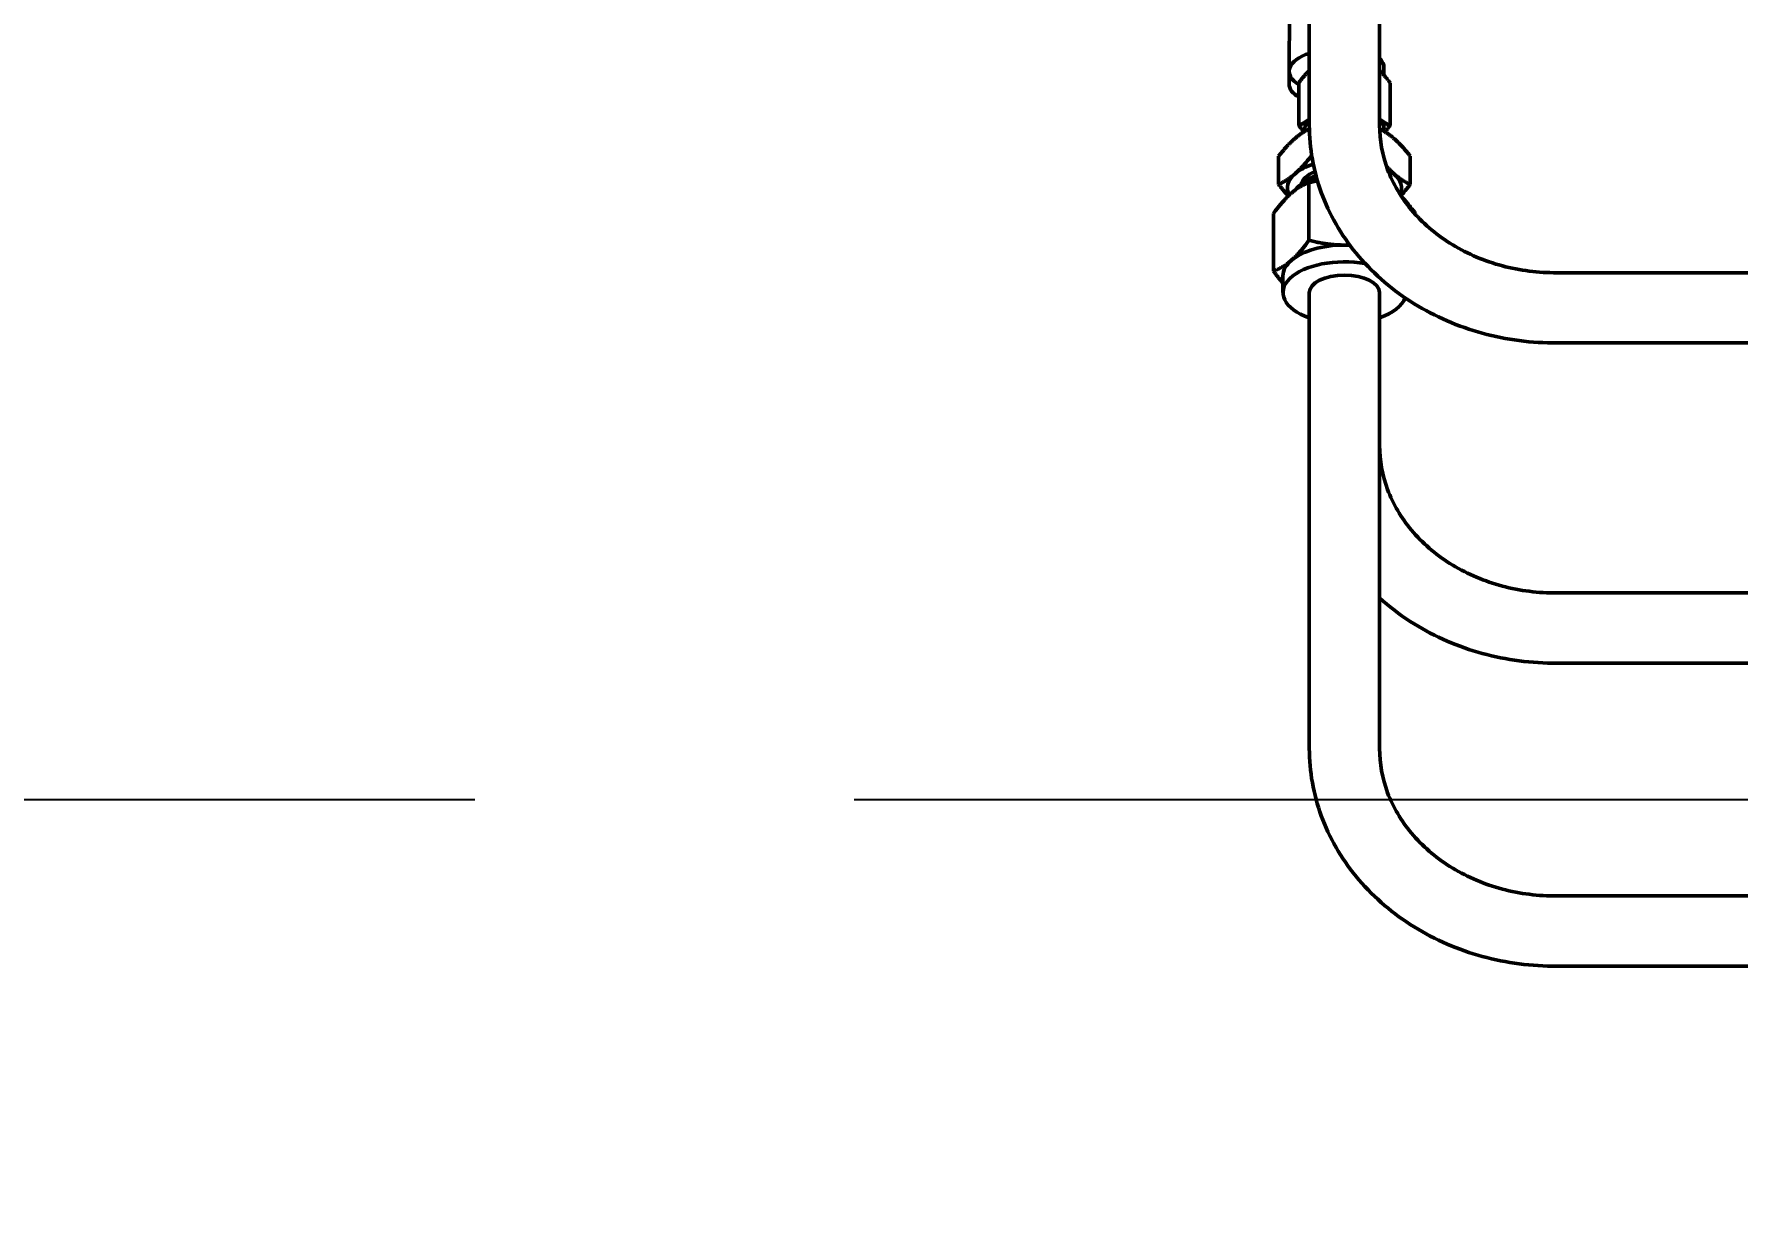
# Model space of a CAD drawing. Header units: inches. Extents: x 11 to 1621, y 11 to 1332.
# Drawn here: x 760.75 to 772.88, y 288.51 to 296.9 of the extents above; entities that cross this region are included whole.
import ezdxf

# ---------------------------------------------------------------- set-up
doc = ezdxf.new("R2010")
doc.units = ezdxf.units.IN
doc.header["$LTSCALE"] = 48
doc.header["$MEASUREMENT"] = 0
doc.linetypes.add('CHAIN', pattern=[0.7087, 0.4724, -0.0591, 0.1181, -0.0591])
doc.linetypes.add('DOUBLE_DASH_CHAIN', pattern=[1.2403, 0.6614, -0.0827, 0.1654, -0.0827, 0.1654, -0.0827])
for name, color, linetype, lineweight in [('Dimension (ANSI)', 7, 'Continuous', 25), ('Visible (ANSI)', 7, 'Continuous', 50), ('Work Plane (ANSI)', 7, 'DOUBLE_DASH_CHAIN', 25)]:
    doc.layers.add(name, color=color, linetype=linetype, lineweight=lineweight)
doc.styles.add('Dimension Text', font='tahoma.ttf')
doc.dimstyles.new('ELC FT', dxfattribs={"dimscale": 48, "dimtxt": 0.12, "dimasz": 0.098425, "dimexe": 0.05, "dimexo": 0.1, "dimgap": 0.031496, "dimtad": 1, "dimdec": 5, "dimzin": 3, "dimdsep": 46, "dimlunit": 4, "dimtxsty": 'Dimension Text', "dimcen": 0.09, "dimdle": 0.5, "dimclrd": 5, "dimclre": 5, "dimclrt": 256, "dimadec": 1, "dimazin": 3, "dimtfac": 0.833333, "dimtofl": 0, "dimtmove": 0, "dimatfit": 3, "dimfxl": 0, "dimfrac": 2, "dimtolj": 1, "dimtzin": 0, "dimlwd": 25, "dimlwe": 25, "dimarcsym": 0})

# ---------------------------------------------------------------- blocks, each defined once
blk = doc.blocks.new('*D15')
at = {"layer": 'Defpoints', "color": 0, "linetype": 'Continuous', "transparency": 16777216}
for p in [(804.877, 319.63), (264.502, 280.771), (804.877, 187.693)]:
    blk.add_point(p, dxfattribs=at)
at = {"layer": 'Dimension (ANSI)', "color": 5, "linetype": 'Continuous', "lineweight": 25, "transparency": 16777216}
for p, q in [((804.877, 314.83), (804.877, 185.293)), ((264.502, 275.971), (264.502, 185.293)), ((269.227, 187.693), (800.153, 187.693))]:
    blk.add_line(p, q, dxfattribs=at)
at = {"layer": 'Dimension (ANSI)', "color": 5, "linetype": 'Continuous', "transparency": 16777216}
for points in [[(269.227, 188.48), (269.227, 186.905), (264.502, 187.693)], [(800.153, 188.48), (800.153, 186.905), (804.877, 187.693)]]:
    blk.add_solid(points, dxfattribs=at)
at = {"layer": 'Dimension (ANSI)', "linetype": 'Continuous', "lineweight": 25, "transparency": 16777216, "insert": (534.752, 192.841), "char_height": 5.76, "attachment_point": 5, "style": 'Dimension Text'}
blk.add_mtext('\\A1;45\'-0 3/8"', dxfattribs=at)
blk = doc.blocks.new('*D25')
at = {"layer": 'Defpoints', "color": 0, "linetype": 'Continuous', "transparency": 16777216}
for p in [(804.877, 319.63), (744.252, 285.943), (804.877, 225.928)]:
    blk.add_point(p, dxfattribs=at)
at = {"layer": 'Dimension (ANSI)', "color": 5, "linetype": 'Continuous', "lineweight": 25, "transparency": 16777216}
for p, q in [((804.877, 314.83), (804.877, 223.528)), ((744.252, 281.143), (744.252, 223.528)), ((748.977, 225.928), (800.153, 225.928))]:
    blk.add_line(p, q, dxfattribs=at)
at = {"layer": 'Dimension (ANSI)', "color": 5, "linetype": 'Continuous', "transparency": 16777216}
for points in [[(748.977, 226.715), (748.977, 225.141), (744.252, 225.928)], [(800.153, 226.715), (800.153, 225.141), (804.877, 225.928)]]:
    blk.add_solid(points, dxfattribs=at)
at = {"layer": 'Dimension (ANSI)', "linetype": 'Continuous', "lineweight": 25, "transparency": 16777216, "insert": (774.565, 231.076), "char_height": 5.76, "attachment_point": 5, "style": 'Dimension Text'}
blk.add_mtext('\\A1;5\'-0 5/8"', dxfattribs=at)
blk = doc.blocks.new('*D53')
at = {"layer": 'Defpoints', "color": 0, "linetype": 'Continuous', "transparency": 16777216}
for p in [(736.222, 294.451), (744.252, 285.943), (736.222, 252.858)]:
    blk.add_point(p, dxfattribs=at)
at = {"layer": 'Dimension (ANSI)', "color": 5, "linetype": 'Continuous', "lineweight": 25, "transparency": 16777216}
for p, q in [((736.222, 289.651), (736.222, 250.458)), ((744.252, 281.143), (744.252, 250.458)), ((731.498, 252.858), (726.774, 252.858)), ((748.977, 252.858), (781.981, 252.858))]:
    blk.add_line(p, q, dxfattribs=at)
at = {"layer": 'Dimension (ANSI)', "color": 5, "linetype": 'Continuous', "transparency": 16777216}
for points in [[(731.498, 253.646), (731.498, 252.071), (736.222, 252.858)], [(748.977, 253.646), (748.977, 252.071), (744.252, 252.858)]]:
    blk.add_solid(points, dxfattribs=at)
at = {"layer": 'Dimension (ANSI)', "linetype": 'Continuous', "lineweight": 25, "transparency": 16777216, "insert": (767.841, 258.006), "char_height": 5.76, "attachment_point": 5, "style": 'Dimension Text'}
blk.add_mtext('\\A1;8 1/32"', dxfattribs=at)

msp = doc.modelspace()

# ---------------------------------------------------------------- linework, layer by layer
at = {"layer": 'Visible (ANSI)'}
for p, q in [((769.832429, 299.498263), (769.832429, 296.250667)), ((770.332429, 299.498263), (770.332429, 296.250667)), ((769.68883, 296.636713), (769.68883, 296.640123)), ((770.363929, 296.662439), (770.363929, 296.608275)), ((769.68883, 296.545532), (769.68883, 296.548941)), ((769.75767, 296.251181), (769.75767, 296.554082)), ((770.407189, 296.251181), (770.407189, 296.554082)), ((769.613332, 295.830454), (769.613332, 296.030841)), ((769.847881, 296.033579), (769.847881, 296.044994)), ((770.551526, 295.830454), (770.551526, 296.030841)), ((769.824865, 295.866691), (769.776243, 295.83231)), ((769.829838, 295.842759), (769.829838, 295.432394)), ((769.577248, 295.624009), (769.577248, 295.213644)), ((770.587611, 295.624009), (770.587611, 295.616622)), ((769.644929, 295.060292), (769.644929, 295.179803)), ((771.582429, 295.201629), (775.332429, 295.201629)), ((769.832429, 295.060292), (769.832429, 291.812697)), ((770.332429, 295.060292), (770.332429, 291.812697)), ((771.582429, 294.701629), (775.332429, 294.701629)), ((771.582429, 292.921462), (775.332429, 292.921462)), ((771.582429, 292.421462), (775.332429, 292.421462)), ((771.582429, 290.763659), (775.332429, 290.763659)), ((771.582429, 290.263659), (775.332429, 290.263659))]:
    msp.add_line(p, q, dxfattribs=at)
for centre, major_axis, start_param, end_param in [((769.98383, 296.636713), (-0.295, 0), 5.251325271, 6.980381451), ((770.082429, 296.575836), (-0.2815, 0), 5.805582762, 5.817811313), ((770.082429, 296.662439), (0.2815, 0), 0, 0.477602546), ((770.082429, 296.575836), (-0.2815, 0), 3.606966647, 3.619195199), ((769.98383, 296.545532), (-0.295, 0), 0, 0.697196144), ((770.082429, 296.229426), (-0.28125, 0), 5.807303058, 6.416272524), ((770.082429, 296.229426), (0.28125, 0), 6.15009809, 6.759067557), ((770.082429, 295.805074), (-0.40625, 0), 5.759586532, 6.536111646), ((770.082429, 295.805074), (-0.40625, 0), 5.291018833, 5.759586532), ((770.082429, 295.805074), (-0.31545, 0), 5.442568249, 6.137290721), ((770.082429, 295.775629), (0.31545, 0), 2.272618472, 2.526112945), ((770.082429, 295.805074), (-0.40625, 0), 3.665191429, 3.855236496), ((770.082429, 295.805074), (0.40625, 0), 6.058236677, 6.806784083), ((770.082429, 295.724057), (-0.375, 0), 5.275018471, 5.929240189), ((770.082429, 295.060292), (-0.4375, 0), 4.366735655, 7.245736055), ((770.082429, 295.179803), (-0.4375, 0), 5.759586532, 6.283185307), ((770.082429, 295.179803), (-0.4375, 0), 4.71238898, 5.759586532), ((770.082429, 295.179803), (-0.4375, 0), 4.62403882, 4.71238898), ((770.082429, 295.060292), (-0.25, 0), 3.141592654, 6.283185307), ((770.082429, 295.060292), (0.4375, 0), 5.320634559, 6.113992377)]:
    msp.add_ellipse(centre, major_axis=major_axis, ratio=0.5, start_param=start_param, end_param=end_param, dxfattribs=at)
for points, knots in [([(769.68883, 296.640123), (769.68883, 297.095556), (769.704415, 297.535632), (769.674806, 298.243654), (769.651646, 298.515382), (769.592272, 298.969365), (769.56152, 299.155399), (769.47917, 299.559717), (769.424364, 299.77197), (769.302709, 300.149292), (769.236996, 300.318465), (769.034133, 300.767937), (768.88098, 301.033077), (768.648311, 301.382301), (768.59178, 301.463874), (768.53292, 301.546293)], [0, 0, 0, 0, 3.94523031, 3.94523031, 6.379647941, 6.379647941, 8.133476939, 8.133476939, 10.355058788, 10.355058788, 12.409029034, 12.409029034, 16.05484551, 16.05484551, 17.161966388, 17.161966388, 17.161966388, 17.161966388]), ([(769.832429, 296.250667), (769.832429, 296.08846), (769.861458, 295.926336), (769.974245, 295.617686), (770.058536, 295.471449), (770.273276, 295.209084), (770.404226, 295.09335), (770.698049, 294.903889), (770.86089, 294.830134), (771.203182, 294.729968), (771.382611, 294.703552), (771.569044, 294.701663), (771.575737, 294.701629), (771.582429, 294.701629)], [4.71238898, 4.71238898, 4.71238898, 4.71238898, 5.018880726, 5.018880726, 5.329010629, 5.329010629, 5.643169894, 5.643169894, 5.95732916, 5.95732916, 6.271488425, 6.271488425, 6.283185307, 6.283185307, 6.283185307, 6.283185307]), ([(770.332429, 296.250667), (770.332429, 296.144863), (770.351664, 296.039008), (770.428161, 295.835115), (770.485524, 295.737078), (770.635336, 295.558504), (770.727814, 295.478066), (770.939082, 295.345135), (771.057592, 295.29249), (771.307616, 295.221509), (771.438863, 295.202749), (771.574384, 295.201646), (771.578407, 295.201629), (771.582429, 295.201629)], [4.71238898, 4.71238898, 4.71238898, 4.71238898, 5.026548246, 5.026548246, 5.340707511, 5.340707511, 5.654866776, 5.654866776, 5.966406961, 5.966406961, 6.273782768, 6.273782768, 6.283185307, 6.283185307, 6.283185307, 6.283185307]), ([(770.332429, 293.9705), (770.332429, 293.864695), (770.351664, 293.758841), (770.428161, 293.554948), (770.485524, 293.456911), (770.635336, 293.278337), (770.727814, 293.197899), (770.939082, 293.064968), (771.057592, 293.012323), (771.307616, 292.941341), (771.438863, 292.922582), (771.574384, 292.921479), (771.578407, 292.921462), (771.582429, 292.921462)], [4.71238898, 4.71238898, 4.71238898, 4.71238898, 5.026548246, 5.026548246, 5.340707511, 5.340707511, 5.654866776, 5.654866776, 5.966406961, 5.966406961, 6.273782768, 6.273782768, 6.283185307, 6.283185307, 6.283185307, 6.283185307]), ([(770.332429, 292.885663), (770.400178, 292.8245), (770.473433, 292.768557), (770.698049, 292.623721), (770.86089, 292.549966), (771.203182, 292.449801), (771.382611, 292.423385), (771.569044, 292.421496), (771.575737, 292.421462), (771.582429, 292.421462)], [5.4770045172, 5.4770045172, 5.4770045172, 5.4770045172, 5.6431698943, 5.6431698943, 5.9573291597, 5.9573291597, 6.271488425, 6.271488425, 6.2831853072, 6.2831853072, 6.2831853072, 6.2831853072]), ([(769.832429, 291.812697), (769.832429, 291.65049), (769.861458, 291.488366), (769.974245, 291.179715), (770.058536, 291.033478), (770.273276, 290.771113), (770.404226, 290.655379), (770.698049, 290.465918), (770.86089, 290.392163), (771.203182, 290.291998), (771.382611, 290.265581), (771.569044, 290.263692), (771.575737, 290.263659), (771.582429, 290.263659)], [4.71238898, 4.71238898, 4.71238898, 4.71238898, 5.018880726, 5.018880726, 5.329010629, 5.329010629, 5.643169894, 5.643169894, 5.95732916, 5.95732916, 6.271488425, 6.271488425, 6.283185307, 6.283185307, 6.283185307, 6.283185307]), ([(770.332429, 291.812697), (770.332429, 291.706892), (770.351664, 291.601037), (770.428161, 291.397144), (770.485524, 291.299107), (770.635336, 291.120533), (770.727814, 291.040095), (770.939082, 290.907164), (771.057592, 290.854519), (771.307616, 290.783538), (771.438863, 290.764778), (771.574384, 290.763675), (771.578407, 290.763659), (771.582429, 290.763659)], [4.71238898, 4.71238898, 4.71238898, 4.71238898, 5.026548246, 5.026548246, 5.340707511, 5.340707511, 5.654866776, 5.654866776, 5.966406961, 5.966406961, 6.273782768, 6.273782768, 6.283185307, 6.283185307, 6.283185307, 6.283185307])]:
    msp.add_open_spline(points, degree=3, knots=knots, dxfattribs=at)
msp.add_open_spline([(769.68883, 296.548941), (769.68883, 296.576605), (769.688888, 296.604238), (769.688991, 296.631838)], degree=3, dxfattribs=at)
for points, weights in [([(769.832429, 296.640433), (769.797714, 296.608783), (769.75767, 296.554082)], [1.00574092129, 1.03482654908, 1]), ([(770.407189, 296.554082), (770.367145, 296.608783), (770.332429, 296.640433)], [1, 1.03482654908, 1.00574092129]), ([(769.75767, 296.251181), (769.797714, 296.265838), (769.832429, 296.294317)], [1, 1.03482654908, 1.00574092129]), ([(770.332429, 296.294317), (770.367145, 296.265838), (770.407189, 296.251181)], [1.00574092129, 1.03482654908, 1]), ([(769.730606, 296.157784), (769.676179, 296.110648), (769.613332, 296.030841)], [1, 1.0379548493, 1]), ([(769.83264, 296.226612), (769.778756, 296.199483), (769.730606, 296.157784)], [1.00796917463, 1.03343108285, 1]), ([(769.794036, 296.204903), (769.77672, 296.225157), (769.75767, 296.251181)], [1.01859152065, 1.0162712347, 1]), ([(770.434252, 296.157784), (770.386334, 296.199282), (770.332768, 296.226336)], [1, 1.03326492334, 1.00822082187]), ([(770.407189, 296.251181), (770.388138, 296.225157), (770.370822, 296.204903)], [1, 1.0162712347, 1.01859152065]), ([(770.551526, 296.030841), (770.488679, 296.110648), (770.434252, 296.157784)], [1, 1.0379548493, 1]), ([(769.730606, 295.906636), (769.785034, 295.953772), (769.847881, 296.033579)], [1, 1.0379548493, 1]), ([(769.847881, 296.033579), (769.848797, 296.033394), (769.849711, 296.03321)], [1, 1.0002665898, 1.00052943461]), ([(769.613332, 295.830454), (769.676179, 295.859501), (769.730606, 295.906636)], [1, 1.0379548493, 1]), ([(770.382974, 295.956191), (770.409009, 295.928497), (770.434252, 295.906636)], [1.01882059151, 1.01725223216, 1]), ([(770.434252, 295.906636), (770.488679, 295.859501), (770.551526, 295.830454)], [1, 1.0379548493, 1]), ([(769.683356, 295.748812), (769.650398, 295.783385), (769.613332, 295.830454)], [1.01848256235, 1.02204193309, 1]), ([(769.829838, 295.842759), (769.762157, 295.817986), (769.703543, 295.767224)], [1, 1.0379548493, 1]), ([(769.889923, 295.856359), (769.860712, 295.850477), (769.829838, 295.842759)], [1.01309331964, 1.00841025098, 1]), ([(770.551526, 295.830454), (770.515754, 295.785028), (770.483864, 295.751299)], [1, 1.02125590286, 1.01870386472]), ([(769.703543, 295.767224), (769.644929, 295.716463), (769.577248, 295.624009)], [1, 1.0379548493, 1]), ([(770.587611, 295.624009), (770.537079, 295.693037), (770.492864, 295.737639)], [1, 1.0280677407, 1.01462310117]), ([(769.703543, 295.289178), (769.762157, 295.33994), (769.829838, 295.432394)], [1, 1.0379548493, 1]), ([(769.829838, 295.432394), (769.965201, 295.398553), (770.082429, 295.398553)], [1, 1.0379548493, 1]), ([(769.577248, 295.213644), (769.644929, 295.238417), (769.703543, 295.289178)], [1, 1.0379548493, 1]), ([(770.082429, 295.398553), (770.101084, 295.398553), (770.119806, 295.39935)], [1, 1.00585293314, 1.00990073061]), ([(769.644929, 295.128906), (769.612934, 295.164896), (769.577248, 295.213644)], [1.01895290532, 1.01965956375, 1])]:
    msp.add_rational_spline(points, weights, degree=2, dxfattribs=at)
at = {"layer": 'Work Plane (ANSI)', "linetype": 'CHAIN', "ltscale": 0.952448}
msp.add_line((183.392611, 291.451101), (817.296967, 291.451101), dxfattribs=at)

# ---------------------------------------------------------------- dimensions: what is measured, and where the dimension line sits
at = {"layer": 'Dimension (ANSI)', "color": 5, "linetype": 'Continuous', "lineweight": 25, "true_color": 0x0000ff}
dim = msp.add_linear_dim(base=(804.877429, 187.692735), p1=(264.502429, 280.771104), p2=(804.877429, 319.630235), angle=180, dimstyle='ELC FT', override={"dimgap": 0.031496, "dimdec": 5, "dimlfac": 1, "dimtol": 0, "dimlim": 0, "dimtp": 0, "dimtm": 0, "dimtdec": 2, "dimatfit": 1}, dxfattribs=at)
dim.commit()
dim.dimension.update_dxf_attribs({"geometry": '*D15', "text_midpoint": (534.752429, 187.692735), "dimtype": 160})
for base, p2, picture, middle in [((804.877429, 225.927966), (804.877429, 319.630235), '*D25', (774.564929, 225.927966)), ((736.222429, 252.858134), (736.222429, 294.451101), '*D53', (767.841347, 252.858134))]:
    dim = msp.add_linear_dim(base=base, p1=(744.252429, 285.942735), p2=p2, dimstyle='ELC FT', override={"dimgap": 0.031496, "dimdec": 5, "dimlfac": 1, "dimtol": 0, "dimlim": 0, "dimtp": 0, "dimtm": 0, "dimtdec": 2, "dimatfit": 1}, dxfattribs=at)
    dim.commit()
    dim.dimension.update_dxf_attribs({"geometry": picture, "text_midpoint": middle, "dimtype": 160})

doc.saveas('drawing.dxf')
